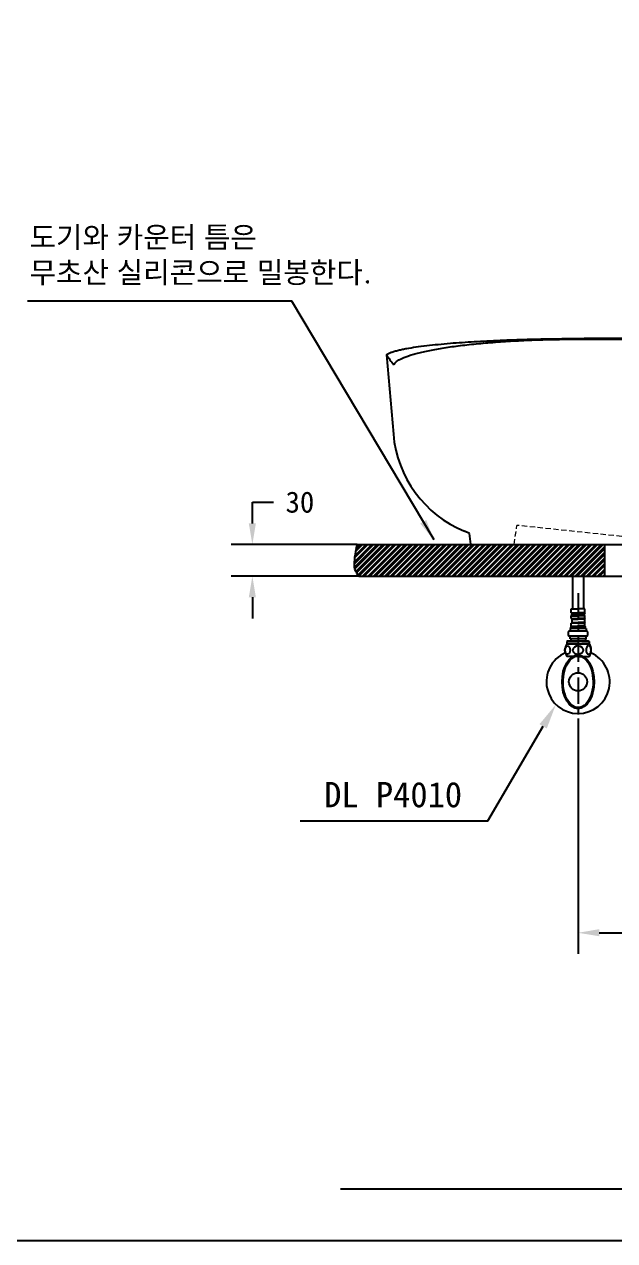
# Model space of a CAD drawing. Extents: x 0 to 9660, y 0 to 2303.
# Drawn here: x 601 to 1160, y 0 to 1152 of the extents above; entities that cross this region are included whole.
import ezdxf

# ---------------------------------------------------------------- set-up
doc = ezdxf.new("R2010")
doc.units = 0
doc.header["$LTSCALE"] = 20
doc.header["$MEASUREMENT"] = 0
doc.linetypes.add('CENTER', pattern=[2, 1.25, -0.25, 0.25, -0.25])
doc.linetypes.add('HIDDEN', pattern=[0.375, 0.25, -0.125])
doc.layers.get('0').update_dxf_attribs({"linetype": 'CONTINUOUS'})
doc.layers.get('DEFPOINTS').update_dxf_attribs({"linetype": 'CONTINUOUS'})
for name, color, linetype in [('1', 1, 'CONTINUOUS'), ('3', 3, 'CONTINUOUS'), ('5', 5, 'CONTINUOUS'), ('6', 6, 'CONTINUOUS')]:
    doc.layers.add(name, color=color, linetype=linetype)
doc.styles.add('GHS', font='romans', dxfattribs={"bigfont": 'ghs'})
doc.dimstyles.get("Standard").update_dxf_attribs({"dimtxt": 2.5, "dimasz": 2, "dimexe": 2, "dimexo": 1, "dimgap": 1.5, "dimtad": 1, "dimdec": 0, "dimlfac": 10, "dimrnd": 0.5, "dimzin": 0, "dimdsep": 46, "dimtxsty": 'Standard', "dimcen": 0, "dimclrt": 2, "dimadec": 0, "dimazin": 0, "dimtfac": 1, "dimtdec": 0, "dimtmove": 0, "dimatfit": 3, "dimfxl": 0, "dimtolj": 1, "dimtzin": 0, "dimarcsym": 0})
doc.dimstyles.new('Standard$0', dxfattribs={"dimtxt": 0.18, "dimasz": 0.18, "dimexe": 0.18, "dimexo": 0.0625, "dimgap": 0.09, "dimtad": 0, "dimtih": 1, "dimtoh": 1, "dimdec": 4, "dimzin": 0, "dimdsep": 46, "dimtxsty": 'Standard', "dimcen": 0.09, "dimadec": 0, "dimazin": 0, "dimtfac": 1, "dimtdec": 4, "dimtofl": 0, "dimtmove": 0, "dimatfit": 3, "dimfxl": 0, "dimtolj": 1, "dimtzin": 0, "dimarcsym": 0})

# ---------------------------------------------------------------- blocks, each defined once
blk = doc.blocks.new('*D20')
at = {"layer": '3', "color": 3, "lineweight": -2}
for p, q in [((816.6, 679.1), (816.6, 699.1)), ((816.6, 699.1), (836.6, 699.1)), ((915.9, 659.1), (796.6, 659.1)), ((917.3, 629.1), (796.6, 629.1)), ((816.6, 609.1), (816.6, 589.1))]:
    blk.add_line(p, q, dxfattribs=at)
at = {"layer": '3', "color": 3}
for points in [[(813.2, 679.1), (819.9, 679.1), (816.6, 659.1)], [(813.2, 609.1), (819.9, 609.1), (816.6, 629.1)]]:
    blk.add_solid(points, dxfattribs=at)
at = {"layer": 'DEFPOINTS', "color": 0}
for p in [(816.6, 659.1), (915.9, 659.1), (917.3, 629.1)]:
    blk.add_point(p, dxfattribs=at)
at = {"layer": '3', "color": 2, "insert": (861.6, 699.1), "char_height": 20, "attachment_point": 5}
blk.add_mtext('\\A1;30', dxfattribs=at)
blk = doc.blocks.new('*D23')
at = {"color": 3, "lineweight": -2}
for p, q in [((1125, 494.5), (1125, 271.5)), ((1275, 494.5), (1275, 271.5)), ((1145, 291.5), (1255, 291.5))]:
    blk.add_line(p, q, dxfattribs=at)
at = {"color": 3}
for points in [[(1145, 294.9), (1145, 288.2), (1125, 291.5)], [(1255, 294.9), (1255, 288.2), (1275, 291.5)]]:
    blk.add_solid(points, dxfattribs=at)
at = {"layer": 'DEFPOINTS', "color": 0}
for p in [(1125, 494.5), (1275, 494.5), (1275, 291.5)]:
    blk.add_point(p, dxfattribs=at)
at = {"color": 2, "insert": (1200, 311.5), "char_height": 20, "attachment_point": 5}
blk.add_mtext('\\A1;150', dxfattribs=at)

msp = doc.modelspace()

# ---------------------------------------------------------------- hatches: boundary and pattern name
at = {"layer": '3'}
h = msp.add_hatch(dxfattribs=at)
h.set_pattern_fill('ANSI32', scale=10)
edge = h.paths.add_edge_path()
edge.add_line((1150, 659.11437), (915.85928, 659.11437))
edge.add_spline(control_points=[(915.85928, 659.11437), (914.30229, 654.3043), (913.31275, 646.55056), (912.214, 635.12506), (915.99233, 631.45404), (917.3246, 629.11437)], knot_values=[0.795697532, 0.795697532, 0.795697532, 0.795697532, 2.2002718372, 3.1617295052, 4.1110891985, 4.1110891985, 4.1110891985, 4.1110891985], degree=3, periodic=0)
edge.add_line((917.3246, 629.11437), (1150, 629.11437))
edge.add_line((1150, 629.11437), (1150, 659.11437))

# ---------------------------------------------------------------- linework, layer by layer
for p, q in [((1022.1707, 669.56784), (1017.31489, 671.59263)), ((1023.55061, 659.56429), (1022.1707, 669.56784))]:
    msp.add_line(p, q)
at = {"linetype": 'HIDDEN', "lineweight": 0}
for p in [(1064.50824, 659.11437), (1166.27908, 666.77894)]:
    msp.add_line(p, (1067.05116, 677.20821), dxfattribs=at)
msp.add_arc((1059.64992, 773.1197), 110, 185, 247.36470742)
at = {"layer": '1', "color": 7, "linetype": 'Continuous'}
for p, q in [((943.48963, 838.72946), (950.06851, 763.53257)), ((1023.50822, 659.11437), (1064.50824, 659.11437))]:
    msp.add_line(p, q, dxfattribs=at)
at = {"layer": '1', "color": 3}
for p, q in [((1039.59234, 397.59688), (1091.90723, 486.95044)), ((861.72671, 397.59688), (1039.59234, 397.59688))]:
    msp.add_line(p, q, dxfattribs=at)
at = {"layer": '1', "color": 5}
msp.add_line((900, 49.14283), (1500, 49.14283), dxfattribs=at)
at = {"layer": '1', "color": 7, "linetype": 'Continuous'}
for points, knots in [([(943.48963, 838.72946), (943.75184, 838.93518), (944.26858, 839.34057), (945.32871, 839.93516), (946.55847, 840.50832), (947.95739, 841.05976), (949.49938, 841.58957), (951.16577, 842.09772), (952.93694, 842.58421), (954.79449, 843.04905), (956.72073, 843.49225), (958.69875, 843.91377), (960.71268, 844.31371), (967.34158, 845.54571), (980.44831, 847.4342), (999.29742, 849.3019), (1014.97464, 850.50234), (1026.53254, 851.25663), (1038.56304, 851.92308), (1050.98333, 852.50168), (1063.71105, 852.99246), (1076.66594, 853.39527), (1089.76999, 853.71071), (1102.94814, 853.93653), (1116.12772, 854.081), (1124.91693, 854.10298), (1129.28842, 854.11391)], [0, 0, 0, 0, 0.0248567439, 0.048983614, 0.0723806112, 0.095047737, 0.1169849941, 0.1381923864, 0.1586699188, 0.1784175979, 0.1974354318, 0.2157234303, 0.2332816054, 0.2501099717, 0.3802511188, 0.499883678, 0.5522122427, 0.6040212974, 0.6553124879, 0.7060875106, 0.7563481144, 0.8060961028, 0.855333336, 0.9040617328, 0.952283273, 1, 1, 1, 1]), ([(950.34553, 829.20847), (950.81161, 830.245), (952.63148, 832.29564), (957.83279, 835.30435), (964.24425, 837.75561), (970.45095, 839.61567), (975.64852, 840.96409), (981.39244, 842.26975), (989.77203, 843.9473), (1001.58453, 845.91361), (1017.3584, 847.98474), (1034.86677, 849.77456), (1053.70228, 851.24248), (1073.47881, 852.34966), (1090.87413, 852.97906), (1104.9016, 853.2841), (1115.45076, 853.41716), (1124.25287, 853.43705), (1131.29946, 853.42914), (1138.34724, 853.41567), (1147.15533, 853.40781), (1168.29476, 853.38881), (1185.90934, 853.38184), (1199.99999, 853.38184)], [0, 0, 0, 0, 0.0625, 0.125, 0.1875, 0.21875, 0.25, 0.28125, 0.3125, 0.375, 0.4375, 0.5, 0.5625, 0.625, 0.6875, 0.71875, 0.75, 0.78125, 0.796875, 0.8125, 0.84375, 0.875, 1, 1, 1, 1]), ([(1135.93802, 854.11437), (1135.68761, 854.11442), (1133.92955, 854.11479), (1132.17189, 854.11533), (1130.65797, 854.11475)], [0, 0, 0, 0, 0.1424271297, 1, 1, 1, 1]), ([(1199.99999, 854.11437), (1185.59697, 854.11437), (1167.59622, 854.11551), (1146.23661, 854.11339), (1139.28643, 854.11369), (1135.93802, 854.11437)], [0, 0, 0, 0, 0.6744884379, 0.8431105474, 1, 1, 1, 1])]:
    msp.add_open_spline(points, degree=3, knots=knots, dxfattribs=at)
for points in [[(1129.28842, 854.11391), (1129.74493, 854.11398), (1130.20146, 854.11406), (1130.65799, 854.11413)], [(943.48963, 838.72946), (945.76312, 835.5558), (948.03661, 832.38214), (950.34553, 829.20847)]]:
    msp.add_open_spline(points, degree=3, dxfattribs=at)
at = {"layer": '1', "color": 5}
msp.add_open_spline([(915.85928, 659.11437), (914.30229, 654.3043), (913.31275, 646.55056), (912.214, 635.12506), (915.99233, 631.45404), (917.3246, 629.11437)], degree=3, knots=[0.795697532, 0.795697532, 0.795697532, 0.795697532, 2.2002718372, 3.1617295052, 4.1110891985, 4.1110891985, 4.1110891985, 4.1110891985], dxfattribs=at)
at = {"layer": '1', "color": 3}
msp.add_solid([(1088.45534, 488.97145), (1095.35911, 484.92942), (1104.03332, 507.66174)], dxfattribs=at)
at = {"layer": '3', "color": 1}
msp.add_line((1150, 659.1165), (1150, 629.11437), dxfattribs=at)
at = {"layer": '5'}
for p, q in [((915.85928, 659.11437), (1397.34572, 659.11437)), ((917.3246, 629.11437), (1495.56154, 629.11437))]:
    msp.add_line(p, q, dxfattribs=at)
at = {"layer": '5', "color": 212}
msp.add_lwpolyline([(0, 2100), (3100, 2100), (3100, 0), (0, 0)], close=True, dxfattribs=at)
at = {"layer": '6'}
for p, q in [((1119.75, 629.11437), (1119.75, 598.21863)), ((1130.25, 629.11437), (1130.25, 598.21863)), ((1118.5, 598.21863), (1125, 598.21863)), ((1118.5, 594.3902), (1118.5, 598.21863)), ((1118.5, 594.3902), (1125, 594.3902)), ((1118.5, 594.3902), (1119, 593.8902)), ((1118.5, 591.54706), (1119, 592.04706)), ((1118.5, 591.54706), (1125, 591.54706)), ((1118.5, 588.8902), (1118.5, 591.54706)), ((1118.5, 588.8902), (1125, 588.8902)), ((1118.5, 588.8902), (1119, 588.3902)), ((1119, 593.8902), (1125, 593.8902)), ((1119, 592.04706), (1119, 593.8902)), ((1119, 592.04706), (1125, 592.04706)), ((1119, 588.3902), (1119, 585.21863)), ((1119, 588.3902), (1125, 588.3902)), ((1131.5, 598.21863), (1125, 598.21863)), ((1131.5, 594.3902), (1125, 594.3902)), ((1131, 593.8902), (1125, 593.8902)), ((1131, 592.04706), (1125, 592.04706)), ((1131.5, 591.54706), (1125, 591.54706)), ((1131.5, 588.8902), (1125, 588.8902)), ((1131, 588.3902), (1125, 588.3902)), ((1131.5, 594.3902), (1131, 593.8902)), ((1131, 592.04706), (1131, 593.8902)), ((1131.5, 591.54706), (1131, 592.04706)), ((1131.5, 588.8902), (1131, 588.3902)), ((1131, 588.3902), (1131, 585.21863)), ((1131.5, 594.3902), (1131.5, 598.21863)), ((1131.5, 588.8902), (1131.5, 591.54706)), ((1115.9, 572.96863), (1115.9, 576.46863)), ((1133.6, 576.96863), (1116.4, 576.96863)), ((1132.6, 579.71863), (1117.4, 579.71863)), ((1117.4, 579.71863), (1117.4, 576.96863)), ((1118, 579.71863), (1118, 580.91863)), ((1120.75, 581.21863), (1118.3, 581.21863)), ((1119, 585.21863), (1118.5, 584.71863)), ((1125, 584.71863), (1118.5, 584.71863)), ((1118.5, 581.71863), (1118.5, 584.71863)), ((1118.5, 581.71863), (1125, 581.71863)), ((1119, 585.21863), (1125, 585.21863)), ((1131.7, 581.21863), (1119, 581.21863)), ((1120.75, 581.21863), (1120.75, 581.71863)), ((1131, 585.21863), (1125, 585.21863)), ((1125, 584.71863), (1131.5, 584.71863)), ((1131.5, 581.71863), (1125, 581.71863)), ((1129.25, 581.21863), (1129.25, 581.71863)), ((1131, 585.21863), (1131.5, 584.71863)), ((1131.5, 581.71863), (1131.5, 584.71863)), ((1132, 579.71863), (1132, 580.91863)), ((1132, 579.71863), (1132, 580.91863)), ((1132.6, 579.71863), (1132.6, 576.96863)), ((1134.1, 572.96863), (1134.1, 576.46863)), ((1115, 567.71863), (1114.5, 567.21863)), ((1114.5, 567.21863), (1125, 567.21863)), ((1114.5, 567.21863), (1114.5, 565.11863)), ((1114.5, 565.11863), (1135.5, 565.11863)), ((1135, 567.71863), (1115, 567.71863)), ((1133.6, 572.46863), (1116.4, 572.46863)), ((1117.4, 569.71863), (1117.4, 572.46863)), ((1132.6, 569.71863), (1117.4, 569.71863)), ((1118, 569.71863), (1118, 568.21863)), ((1125, 567.71863), (1119.55, 567.71863)), ((1135.5, 567.21863), (1125, 567.21863)), ((1128.5, 567.21863), (1135.5, 567.21863)), ((1132, 569.71863), (1132, 568.21863)), ((1132, 569.71863), (1132, 568.21863)), ((1132.6, 569.71863), (1132.6, 572.46863)), ((1135, 567.71863), (1135.5, 567.21863)), ((1135.5, 567.21863), (1135.5, 565.11863)), ((1125, 553.11863), (1114.5, 553.11863)), ((1125, 553.11863), (1115.04071, 553.11863)), ((1125, 553.11863), (1135.5, 553.11863))]:
    msp.add_line(p, q, dxfattribs=at)
at = {"layer": '6', "linetype": 'CENTER'}
msp.add_line((1125, 613.09916), (1125, 494.4601), dxfattribs=at)
at = {"layer": '6'}
msp.add_circle((1125, 529.11863), 8.61509, dxfattribs=at)
for centre, radius, start, end in [((1116.4, 576.46863), 0.5, 90, 180), ((1118.3, 580.91863), 0.3, 90, 180), ((1131.7, 580.91863), 0.3, 0, 90), ((1133.6, 576.46863), 0.5, 0, 90), ((1122.5, 559.11863), 10, 143.13010235, 216.86989765), ((1116.4, 572.96863), 0.5, 180, 270), ((1117.5, 568.21863), 0.5, 270, 360), ((1131.5, 568.21863), 0.5, 270, 360), ((1132.5, 568.21863), 0.5, 180, 270), ((1133.6, 572.96863), 0.5, 270, 0), ((1127.5, 559.11863), 10, 323.13010235, 36.86989765), ((1125, 529.11863), 30, 113.91725115, 66.08274885)]:
    msp.add_arc(centre, radius, start, end, dxfattribs=at)
for centre, major_axis, ratio in [((1125, 529.11863), (0, 25.5), 0.5965287665), ((1115.04071, 559.11863), (0, 4), 0.612372458)]:
    msp.add_ellipse(centre, major_axis=major_axis, ratio=ratio, dxfattribs=at)
msp.add_ellipse((1125, 559.11863), major_axis=(4.89898, 0), ratio=0.8164966106, start_param=1.5707962113, end_param=4.7123887139, dxfattribs=at)
at = {"layer": '6', "extrusion": (0, 0, -1)}
msp.add_ellipse((1125, 559.11863), major_axis=(-4.89898, 0), ratio=0.8164966106, start_param=1.5707962113, end_param=4.7123887139, dxfattribs=at)
msp.add_ellipse((1134.95929, 559.11863), major_axis=(0, 4), ratio=0.612372458, dxfattribs=at)
at = {"layer": '6'}
msp.add_open_spline([(1125, 553.61863), (1122.91961, 553.61863), (1120.81986, 552.80952), (1116.92363, 549.56447), (1115.15141, 547.12434), (1112.42556, 541.09563), (1111.47389, 537.51622), (1110.62349, 530.00108), (1110.72481, 526.07135), (1111.95671, 518.71393), (1113.0872, 515.2924), (1116.09962, 509.70318), (1117.9775, 507.54595), (1121.98264, 504.90362), (1124.08816, 504.40203), (1128.24366, 505.00383), (1130.32541, 506.12669), (1134.07662, 509.95868), (1135.72535, 512.66279), (1138.13974, 519.08416), (1138.90451, 522.79341), (1139.36618, 530.40784), (1139.06304, 534.30711), (1137.4602, 541.44952), (1136.16064, 544.68624), (1132.88975, 549.79302), (1130.92602, 551.65178), (1127.60831, 553.30395), (1126.30279, 553.61863), (1125, 553.61863)], degree=3, knots=[0, 0, 0, 0, 0.4611097388, 0.4611097388, 0.9222194776, 0.9222194776, 1.3833292164, 1.3833292164, 1.8444389553, 1.8444389553, 2.3055486941, 2.3055486941, 2.7666584329, 2.7666584329, 3.2277681717, 3.2277681717, 3.6888779105, 3.6888779105, 4.1499876493, 4.1499876493, 4.6110973881, 4.6110973881, 5.072207127, 5.072207127, 5.5333168658, 5.5333168658, 5.9944266046, 5.9944266046, 6.2831853072, 6.2831853072, 6.2831853072, 6.2831853072], dxfattribs=at)

# ---------------------------------------------------------------- texts
at = {"layer": '1', "color": 2, "insert": (949.8646, 422.13188), "char_height": 24, "attachment_point": 5}
msp.add_mtext('DL P4010', dxfattribs=at)
at = {"layer": '3', "color": 7, "insert": (605.53154, 960.03321), "char_height": 20, "attachment_point": 1, "style": 'GHS'}
msp.add_mtext_dynamic_manual_height_columns('{\\fGulim|b0|i0|c129|p50;도기와 카운터 틈은 \\P무초산 실리콘으로 밀봉한다}.', width=382.6024031, gutter_width=13.505, heights=[0], dxfattribs=at)

# ---------------------------------------------------------------- dimensions: what is measured, and where the dimension line sits
dim = msp.add_linear_dim(base=(1275, 291.53815), p1=(1125, 494.4601), p2=(1275, 494.4601), dimstyle='Standard', override={"dimtxt": 20, "dimasz": 20, "dimexe": 20, "dimexo": 0, "dimgap": 10, "dimdec": 4, "dimlfac": 1, "dimzin": 8, "dimclrd": 3, "dimclre": 3, "dimtdec": 4})
dim.commit()
dim.dimension.update_dxf_attribs({"geometry": '*D23', "text_midpoint": (1200, 311.53815)})
at = {"layer": '3'}
dim = msp.add_linear_dim(base=(816.57203, 659.11437), p1=(917.3246, 629.11437), p2=(915.85928, 659.11437), angle=90, dimstyle='Standard$0', override={"dimtxt": 20, "dimasz": 20, "dimexe": 20, "dimexo": 0, "dimgap": 10, "dimzin": 8, "dimclrd": 3, "dimclre": 3, "dimclrt": 2}, dxfattribs=at)
dim.commit()
dim.dimension.update_dxf_attribs({"geometry": '*D20', "text_midpoint": (861.57203, 699.11437)})

# ---------------------------------------------------------------- leaders
msp.add_leader([(988.60177, 663.40474), (854.0695, 889.55158), (603.69014, 889.55158)], dimstyle='Standard', override={"dimtxt": 20, "dimasz": 20, "dimexe": 20, "dimexo": 0, "dimgap": 10, "dimtad": 0, "dimdec": 4, "dimlfac": 1, "dimzin": 8, "dimclrd": 3, "dimclre": 3, "dimtdec": 4}, dxfattribs=at)

doc.saveas('drawing.dxf')
